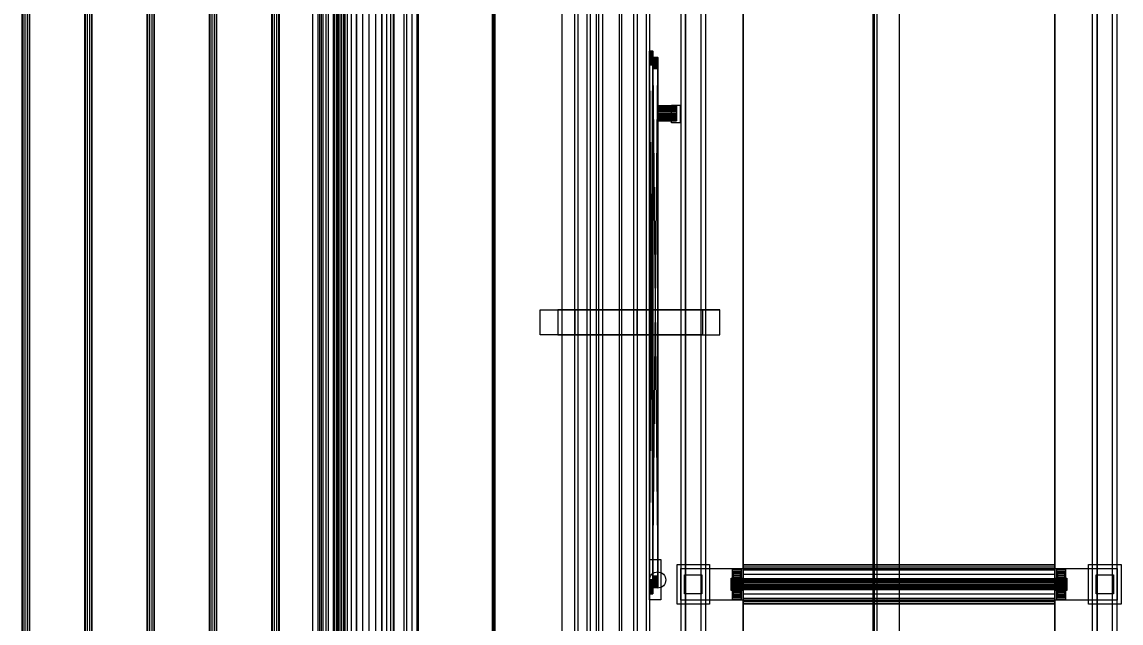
# Model space of a CAD drawing. Header units: millimetres. Extents: x -1970 to 59977, y -50268 to 6837.
# Drawn here: x 57833 to 59595, y -18482 to -17518 of the extents above; entities that cross this region are included whole.
import ezdxf

# ---------------------------------------------------------------- set-up
doc = ezdxf.new("R2010")
doc.units = ezdxf.units.MM
for name, color, linetype, lineweight in [('COTAS_P', 1, 'Continuous', 0), ('superior_C04', 7, 'Continuous', 0), ('superior_secador', 7, 'Continuous', 0)]:
    doc.layers.add(name, color=color, linetype=linetype, lineweight=lineweight)
doc.dimstyles.new('R19_100', dxfattribs={"dimtxt": 250, "dimasz": 150, "dimexe": 150, "dimexo": 80, "dimgap": 100, "dimtad": 1, "dimtih": 1, "dimtoh": 1, "dimdsep": 46, "dimcen": 0.09, "dimadec": 0, "dimazin": 0, "dimtfac": 1, "dimtdec": 4, "dimtofl": 0, "dimtmove": 0, "dimatfit": 3, "dimfxl": 1, "dimtolj": 1, "dimtzin": 0, "dimarcsym": 0})

# ---------------------------------------------------------------- blocks, each defined once
blk = doc.blocks.new('*D26')
at = {"layer": 'COTAS_P', "color": 0, "lineweight": -2, "transparency": 16777216}
for p, q in [((59159.3, -15400), (58189.3, -15400)), ((58339.3, -19600), (58339.3, -15550)), ((59159.3, -19750), (58189.3, -19750))]:
    blk.add_line(p, q, dxfattribs=at)
at = {"layer": 'COTAS_P', "color": 0, "transparency": 16777216}
for points in [[(58314.3, -15550), (58364.3, -15550), (58339.3, -15400)], [(58314.3, -19600), (58364.3, -19600), (58339.3, -19750)]]:
    blk.add_solid(points, dxfattribs=at)
at = {"layer": 'Defpoints', "color": 0, "transparency": 16777216}
for p in [(58339.3, -15400), (59239.3, -15400), (59239.3, -19750)]:
    blk.add_point(p, dxfattribs=at)

msp = doc.modelspace()

# ---------------------------------------------------------------- linework, layer by layer
at = {"layer": 'superior_C04'}
for p, q in [((58989.253, -19750), (58989.253, -15400)), ((59489.253, -15400), (59489.253, -19750)), ((58889.253, -17350), (58889.253, -18550)), ((58896.753, -17348.878), (58896.753, -18548.878)), ((58896.753, -18551.122), (58896.753, -17351.122)), ((58921.753, -18548.878), (58921.753, -17348.878)), ((58921.753, -18551.122), (58921.753, -17351.122)), ((58929.253, -18550), (58929.253, -17350)), ((59549.253, -17350), (59549.253, -18550)), ((59556.753, -17348.878), (59556.753, -18548.878)), ((59556.753, -18551.122), (59556.753, -17351.122)), ((59581.753, -18548.878), (59581.753, -17348.878)), ((59581.753, -18551.122), (59581.753, -17351.122)), ((59589.253, -18550), (59589.253, -17350)), ((58989.253, -17440), (58989.253, -18420)), ((59239.253, -17440), (59239.253, -18420)), ((59489.253, -18420), (59489.253, -17440)), ((58883.253, -18452), (58883.253, -18388)), ((58883.253, -18388), (58935.253, -18388)), ((58889.253, -18445.4), (58889.253, -18394.6)), ((58889.253, -18394.6), (59589.253, -18394.6)), ((58935.253, -18388), (58935.253, -18452)), ((58972.253, -18444), (58972.253, -18396)), ((58972.253, -18396), (58986.253, -18396)), ((58986.253, -18396), (58986.253, -18444)), ((58989.253, -18388), (58989.253, -18389.09)), ((58989.253, -18388), (59489.253, -18388)), ((58989.253, -18389.09), (58989.253, -18392.287)), ((59489.253, -18389.09), (58989.253, -18389.09)), ((58989.253, -18392.287), (58989.253, -18397.373)), ((59489.253, -18392.287), (58989.253, -18392.287)), ((58989.253, -18397.373), (58989.253, -18404)), ((59489.253, -18397.373), (58989.253, -18397.373)), ((59489.253, -18389.09), (59489.253, -18388)), ((59489.253, -18389.09), (59489.253, -18392.287)), ((59489.253, -18392.287), (59489.253, -18397.373)), ((59489.253, -18397.373), (59489.253, -18404)), ((59492.253, -18444), (59492.253, -18396)), ((59492.253, -18396), (59506.253, -18396)), ((59506.253, -18396), (59506.253, -18444)), ((59543.253, -18452), (59543.253, -18388)), ((59543.253, -18388), (59595.253, -18388)), ((59589.253, -18394.6), (59589.253, -18445.4)), ((59595.253, -18388), (59595.253, -18452)), ((58895.253, -18435), (58895.253, -18405)), ((58895.253, -18405), (58923.253, -18405)), ((58923.253, -18405), (58923.253, -18435)), ((58970.253, -18410), (58988.253, -18410)), ((58970.253, -18430), (58970.253, -18410)), ((58971.253, -18411), (58971.253, -18411.307)), ((58971.253, -18411), (59507.253, -18411)), ((58971.253, -18411.307), (58971.253, -18412.206)), ((59507.253, -18411.307), (58971.253, -18411.307)), ((58971.253, -18412.206), (58971.253, -18413.636)), ((59507.253, -18412.206), (58971.253, -18412.206)), ((58971.253, -18413.636), (58971.253, -18415.5)), ((59507.253, -18413.636), (58971.253, -18413.636)), ((58971.253, -18415.5), (58971.253, -18417.671)), ((59507.253, -18415.5), (58971.253, -18415.5)), ((58972.253, -18409), (58972.253, -18399)), ((58972.253, -18399), (58986.253, -18399)), ((58986.253, -18409), (58972.253, -18409)), ((58973.253, -18411), (58973.253, -18401)), ((58973.253, -18401), (58973.253, -18401.647)), ((58973.253, -18401), (58985.253, -18401)), ((58973.253, -18401.647), (58973.253, -18411.307)), ((58985.253, -18401.647), (58973.253, -18401.647)), ((58973.253, -18401.647), (58973.253, -18403.546)), ((58973.253, -18403.546), (58973.253, -18412.206)), ((58985.253, -18403.546), (58973.253, -18403.546)), ((58973.253, -18403.546), (58973.253, -18406.565)), ((58973.253, -18406.565), (58973.253, -18413.636)), ((58985.253, -18406.565), (58973.253, -18406.565)), ((58973.253, -18406.565), (58973.253, -18410.5)), ((58973.253, -18410.5), (58973.253, -18415.5)), ((58985.253, -18410.5), (58973.253, -18410.5)), ((58973.253, -18410.5), (58973.253, -18415.082)), ((58973.253, -18411.307), (58973.253, -18411)), ((58985.253, -18411), (58973.253, -18411)), ((58973.253, -18411.307), (58985.253, -18411.307)), ((58973.253, -18412.206), (58973.253, -18411.307)), ((58973.253, -18412.206), (58985.253, -18412.206)), ((58973.253, -18413.636), (58973.253, -18412.206)), ((58973.253, -18413.636), (58985.253, -18413.636)), ((58973.253, -18415.5), (58973.253, -18413.636)), ((58973.253, -18415.082), (58973.253, -18417.671)), ((58985.253, -18415.082), (58973.253, -18415.082)), ((58973.253, -18415.082), (58973.253, -18420)), ((58973.253, -18415.5), (58985.253, -18415.5)), ((58973.253, -18417.671), (58973.253, -18415.5)), ((58985.253, -18401.647), (58985.253, -18401)), ((58985.253, -18401), (58985.253, -18411)), ((58985.253, -18411.307), (58985.253, -18401.647)), ((58985.253, -18403.546), (58985.253, -18401.647)), ((58985.253, -18412.206), (58985.253, -18403.546)), ((58985.253, -18406.565), (58985.253, -18403.546)), ((58985.253, -18413.636), (58985.253, -18406.565)), ((58985.253, -18410.5), (58985.253, -18406.565)), ((58985.253, -18415.5), (58985.253, -18410.5)), ((58985.253, -18415.082), (58985.253, -18410.5)), ((58985.253, -18411), (58985.253, -18411.307)), ((58985.253, -18411.307), (58985.253, -18412.206)), ((58985.253, -18412.206), (58985.253, -18413.636)), ((58985.253, -18413.636), (58985.253, -18415.5)), ((58985.253, -18417.671), (58985.253, -18415.082)), ((58985.253, -18420), (58985.253, -18415.082)), ((58985.253, -18415.5), (58985.253, -18417.671)), ((58986.253, -18399), (58986.253, -18409)), ((58988.253, -18410), (58988.253, -18430)), ((58989.253, -18404), (58989.253, -18411.718)), ((59489.253, -18404), (58989.253, -18404)), ((58989.253, -18411.718), (58989.253, -18420)), ((59489.253, -18411.718), (58989.253, -18411.718)), ((59489.253, -18404), (59489.253, -18411.718)), ((59489.253, -18411.718), (59489.253, -18420)), ((59490.253, -18410), (59508.253, -18410)), ((59490.253, -18430), (59490.253, -18410)), ((59492.253, -18409), (59492.253, -18399)), ((59492.253, -18399), (59506.253, -18399)), ((59506.253, -18409), (59492.253, -18409)), ((59493.253, -18411), (59493.253, -18401)), ((59493.253, -18401), (59493.253, -18401.647)), ((59493.253, -18401), (59505.253, -18401)), ((59493.253, -18401.647), (59493.253, -18411.307)), ((59505.253, -18401.647), (59493.253, -18401.647)), ((59493.253, -18401.647), (59493.253, -18403.546)), ((59493.253, -18403.546), (59493.253, -18412.206)), ((59505.253, -18403.546), (59493.253, -18403.546)), ((59493.253, -18403.546), (59493.253, -18406.565)), ((59493.253, -18406.565), (59493.253, -18413.636)), ((59505.253, -18406.565), (59493.253, -18406.565)), ((59493.253, -18406.565), (59493.253, -18410.5)), ((59493.253, -18410.5), (59493.253, -18415.5)), ((59505.253, -18410.5), (59493.253, -18410.5)), ((59493.253, -18410.5), (59493.253, -18415.082)), ((59493.253, -18411.307), (59493.253, -18411)), ((59505.253, -18411), (59493.253, -18411)), ((59493.253, -18411.307), (59505.253, -18411.307)), ((59493.253, -18412.206), (59493.253, -18411.307)), ((59493.253, -18412.206), (59505.253, -18412.206)), ((59493.253, -18413.636), (59493.253, -18412.206)), ((59493.253, -18413.636), (59505.253, -18413.636)), ((59493.253, -18415.5), (59493.253, -18413.636)), ((59493.253, -18415.082), (59493.253, -18417.671)), ((59505.253, -18415.082), (59493.253, -18415.082)), ((59493.253, -18415.082), (59493.253, -18420)), ((59493.253, -18415.5), (59505.253, -18415.5)), ((59493.253, -18417.671), (59493.253, -18415.5)), ((59505.253, -18401.647), (59505.253, -18401)), ((59505.253, -18401), (59505.253, -18411)), ((59505.253, -18411.307), (59505.253, -18401.647)), ((59505.253, -18403.546), (59505.253, -18401.647)), ((59505.253, -18412.206), (59505.253, -18403.546)), ((59505.253, -18406.565), (59505.253, -18403.546)), ((59505.253, -18413.636), (59505.253, -18406.565)), ((59505.253, -18410.5), (59505.253, -18406.565)), ((59505.253, -18415.5), (59505.253, -18410.5)), ((59505.253, -18415.082), (59505.253, -18410.5)), ((59505.253, -18411), (59505.253, -18411.307)), ((59505.253, -18411.307), (59505.253, -18412.206)), ((59505.253, -18412.206), (59505.253, -18413.636)), ((59505.253, -18413.636), (59505.253, -18415.5)), ((59505.253, -18417.671), (59505.253, -18415.082)), ((59505.253, -18420), (59505.253, -18415.082)), ((59505.253, -18415.5), (59505.253, -18417.671)), ((59506.253, -18399), (59506.253, -18409)), ((59507.253, -18411.307), (59507.253, -18411)), ((59507.253, -18411.307), (59507.253, -18412.206)), ((59507.253, -18412.206), (59507.253, -18413.636)), ((59507.253, -18413.636), (59507.253, -18415.5)), ((59507.253, -18415.5), (59507.253, -18417.671)), ((59508.253, -18410), (59508.253, -18430)), ((59555.253, -18435), (59555.253, -18405)), ((59555.253, -18405), (59583.253, -18405)), ((59583.253, -18405), (59583.253, -18435)), ((58988.253, -18430), (58970.253, -18430)), ((58971.253, -18417.671), (58971.253, -18420)), ((59507.253, -18417.671), (58971.253, -18417.671)), ((58971.253, -18420), (58971.253, -18422.329)), ((59507.253, -18420), (58971.253, -18420)), ((58971.253, -18422.329), (58971.253, -18424.5)), ((59507.253, -18422.329), (58971.253, -18422.329)), ((58971.253, -18424.5), (58971.253, -18426.364)), ((59507.253, -18424.5), (58971.253, -18424.5)), ((58971.253, -18426.364), (58971.253, -18427.794)), ((59507.253, -18426.364), (58971.253, -18426.364)), ((58971.253, -18427.794), (58971.253, -18428.693)), ((59507.253, -18427.794), (58971.253, -18427.794)), ((58971.253, -18428.693), (58971.253, -18429)), ((59507.253, -18428.693), (58971.253, -18428.693)), ((59507.253, -18429), (58971.253, -18429)), ((58972.253, -18441), (58972.253, -18431)), ((58972.253, -18431), (58986.253, -18431)), ((58973.253, -18417.671), (58985.253, -18417.671)), ((58973.253, -18420), (58973.253, -18417.671)), ((58973.253, -18420), (58985.253, -18420)), ((58973.253, -18420), (58973.253, -18424.918)), ((58973.253, -18422.329), (58973.253, -18420)), ((58973.253, -18424.918), (58973.253, -18422.329)), ((58973.253, -18422.329), (58985.253, -18422.329)), ((58973.253, -18424.5), (58973.253, -18422.329)), ((58973.253, -18429.5), (58973.253, -18424.5)), ((58973.253, -18424.5), (58985.253, -18424.5)), ((58973.253, -18426.364), (58973.253, -18424.5)), ((58985.253, -18424.918), (58973.253, -18424.918)), ((58973.253, -18424.918), (58973.253, -18429.5)), ((58973.253, -18433.435), (58973.253, -18426.364)), ((58973.253, -18426.364), (58985.253, -18426.364)), ((58973.253, -18427.794), (58973.253, -18426.364)), ((58973.253, -18436.454), (58973.253, -18427.794)), ((58973.253, -18427.794), (58985.253, -18427.794)), ((58973.253, -18428.693), (58973.253, -18427.794)), ((58973.253, -18438.353), (58973.253, -18428.693)), ((58973.253, -18428.693), (58985.253, -18428.693)), ((58973.253, -18429), (58973.253, -18428.693)), ((58973.253, -18439), (58973.253, -18429)), ((58973.253, -18429), (58985.253, -18429)), ((58985.253, -18429.5), (58973.253, -18429.5)), ((58973.253, -18429.5), (58973.253, -18433.435)), ((58985.253, -18433.435), (58973.253, -18433.435)), ((58973.253, -18433.435), (58973.253, -18436.454)), ((58985.253, -18417.671), (58985.253, -18420)), ((58985.253, -18420), (58985.253, -18422.329)), ((58985.253, -18424.918), (58985.253, -18420)), ((58985.253, -18422.329), (58985.253, -18424.918)), ((58985.253, -18422.329), (58985.253, -18424.5)), ((58985.253, -18424.5), (58985.253, -18429.5)), ((58985.253, -18424.5), (58985.253, -18426.364)), ((58985.253, -18429.5), (58985.253, -18424.918)), ((58985.253, -18426.364), (58985.253, -18433.435)), ((58985.253, -18426.364), (58985.253, -18427.794)), ((58985.253, -18427.794), (58985.253, -18436.454)), ((58985.253, -18427.794), (58985.253, -18428.693)), ((58985.253, -18428.693), (58985.253, -18438.353)), ((58985.253, -18428.693), (58985.253, -18429)), ((58985.253, -18429), (58985.253, -18439)), ((58985.253, -18433.435), (58985.253, -18429.5)), ((58985.253, -18436.454), (58985.253, -18433.435)), ((58986.253, -18431), (58986.253, -18441)), ((59239.253, -18420), (58989.253, -18420)), ((58989.253, -18420), (58989.253, -19400)), ((58989.253, -18420), (58989.253, -18428.282)), ((59489.253, -18420), (58989.253, -18420)), ((58989.253, -18428.282), (58989.253, -18436)), ((59489.253, -18428.282), (58989.253, -18428.282)), ((59489.253, -18420), (59239.253, -18420)), ((59239.253, -18420), (59239.253, -19400)), ((59489.253, -19400), (59489.253, -18420)), ((59489.253, -18420), (59489.253, -18428.282)), ((59489.253, -18428.282), (59489.253, -18436)), ((59508.253, -18430), (59490.253, -18430)), ((59492.253, -18441), (59492.253, -18431)), ((59492.253, -18431), (59506.253, -18431)), ((59493.253, -18417.671), (59505.253, -18417.671)), ((59493.253, -18420), (59493.253, -18417.671)), ((59493.253, -18420), (59505.253, -18420)), ((59493.253, -18420), (59493.253, -18424.918)), ((59493.253, -18422.329), (59493.253, -18420)), ((59493.253, -18424.918), (59493.253, -18422.329)), ((59493.253, -18422.329), (59505.253, -18422.329)), ((59493.253, -18424.5), (59493.253, -18422.329)), ((59493.253, -18429.5), (59493.253, -18424.5)), ((59493.253, -18424.5), (59505.253, -18424.5)), ((59493.253, -18426.364), (59493.253, -18424.5)), ((59505.253, -18424.918), (59493.253, -18424.918)), ((59493.253, -18424.918), (59493.253, -18429.5)), ((59493.253, -18433.435), (59493.253, -18426.364)), ((59493.253, -18426.364), (59505.253, -18426.364)), ((59493.253, -18427.794), (59493.253, -18426.364)), ((59493.253, -18436.454), (59493.253, -18427.794)), ((59493.253, -18427.794), (59505.253, -18427.794)), ((59493.253, -18428.693), (59493.253, -18427.794)), ((59493.253, -18438.353), (59493.253, -18428.693)), ((59493.253, -18428.693), (59505.253, -18428.693)), ((59493.253, -18429), (59493.253, -18428.693)), ((59493.253, -18439), (59493.253, -18429)), ((59493.253, -18429), (59505.253, -18429)), ((59505.253, -18429.5), (59493.253, -18429.5)), ((59493.253, -18429.5), (59493.253, -18433.435)), ((59505.253, -18433.435), (59493.253, -18433.435)), ((59493.253, -18433.435), (59493.253, -18436.454)), ((59505.253, -18417.671), (59505.253, -18420)), ((59505.253, -18420), (59505.253, -18422.329)), ((59505.253, -18424.918), (59505.253, -18420)), ((59505.253, -18422.329), (59505.253, -18424.918)), ((59505.253, -18422.329), (59505.253, -18424.5)), ((59505.253, -18424.5), (59505.253, -18429.5)), ((59505.253, -18424.5), (59505.253, -18426.364)), ((59505.253, -18429.5), (59505.253, -18424.918)), ((59505.253, -18426.364), (59505.253, -18433.435)), ((59505.253, -18426.364), (59505.253, -18427.794)), ((59505.253, -18427.794), (59505.253, -18436.454)), ((59505.253, -18427.794), (59505.253, -18428.693)), ((59505.253, -18428.693), (59505.253, -18438.353)), ((59505.253, -18428.693), (59505.253, -18429)), ((59505.253, -18429), (59505.253, -18439)), ((59505.253, -18433.435), (59505.253, -18429.5)), ((59505.253, -18436.454), (59505.253, -18433.435)), ((59506.253, -18431), (59506.253, -18441)), ((59507.253, -18417.671), (59507.253, -18420)), ((59507.253, -18420), (59507.253, -18422.329)), ((59507.253, -18422.329), (59507.253, -18424.5)), ((59507.253, -18424.5), (59507.253, -18426.364)), ((59507.253, -18426.364), (59507.253, -18427.794)), ((59507.253, -18427.794), (59507.253, -18428.693)), ((59507.253, -18428.693), (59507.253, -18429)), ((59589.253, -18445.4), (58889.253, -18445.4)), ((58923.253, -18435), (58895.253, -18435)), ((58986.253, -18441), (58972.253, -18441)), ((58986.253, -18444), (58972.253, -18444)), ((58985.253, -18436.454), (58973.253, -18436.454)), ((58973.253, -18436.454), (58973.253, -18438.353)), ((58985.253, -18438.353), (58973.253, -18438.353)), ((58973.253, -18438.353), (58973.253, -18439)), ((58985.253, -18439), (58973.253, -18439)), ((58985.253, -18438.353), (58985.253, -18436.454)), ((58985.253, -18439), (58985.253, -18438.353)), ((58989.253, -18436), (58989.253, -18442.627)), ((59489.253, -18436), (58989.253, -18436)), ((58989.253, -18442.627), (58989.253, -18447.713)), ((59489.253, -18442.627), (58989.253, -18442.627)), ((58989.253, -18447.713), (58989.253, -18450.91)), ((59489.253, -18447.713), (58989.253, -18447.713)), ((58989.253, -18450.91), (58989.253, -18452)), ((59489.253, -18450.91), (58989.253, -18450.91)), ((59489.253, -18436), (59489.253, -18442.627)), ((59489.253, -18442.627), (59489.253, -18447.713)), ((59489.253, -18447.713), (59489.253, -18450.91)), ((59489.253, -18450.91), (59489.253, -18452)), ((59506.253, -18441), (59492.253, -18441)), ((59506.253, -18444), (59492.253, -18444)), ((59505.253, -18436.454), (59493.253, -18436.454)), ((59493.253, -18436.454), (59493.253, -18438.353)), ((59505.253, -18438.353), (59493.253, -18438.353)), ((59493.253, -18438.353), (59493.253, -18439)), ((59505.253, -18439), (59493.253, -18439)), ((59505.253, -18438.353), (59505.253, -18436.454)), ((59505.253, -18439), (59505.253, -18438.353)), ((59583.253, -18435), (59555.253, -18435)), ((58935.253, -18452), (58883.253, -18452)), ((59489.253, -18452), (58989.253, -18452)), ((59595.253, -18452), (59543.253, -18452))]:
    msp.add_line(p, q, dxfattribs=at)
at = {"layer": 'superior_secador'}
for p, q in [((58589.253, -16600), (58589.253, -19400)), ((58764.253, -19400), (58764.253, -16600)), ((58839.253, -16600), (58839.253, -19400)), ((58587.253, -19380), (58587.253, -16620)), ((58591.253, -16620), (58591.253, -19380)), ((58349.253, -16640), (58349.253, -19360)), ((58350.616, -16640), (58350.616, -19360)), ((58354.612, -16640), (58354.612, -19360)), ((58360.969, -16640), (58360.969, -19360)), ((58369.253, -16640), (58369.253, -19360)), ((58378.9, -16640), (58378.9, -19360)), ((58389.253, -16640), (58389.253, -19360)), ((58399.606, -16640), (58399.606, -19360)), ((58409.253, -16640), (58409.253, -19360)), ((58417.537, -16640), (58417.537, -19360)), ((58423.894, -16640), (58423.894, -19360)), ((58427.89, -16640), (58427.89, -19360)), ((58429.253, -19360), (58429.253, -16640)), ((58754.253, -19265), (58754.253, -16735)), ((58757.253, -16735), (58757.253, -19265)), ((58791.253, -19265), (58791.253, -16735)), ((58794.253, -16735), (58794.253, -19265)), ((57832.903, -16750), (57832.903, -19250)), ((57834.116, -16750), (57834.116, -19250)), ((57837.291, -16750), (57837.291, -19250)), ((57841.215, -16750), (57841.215, -19250)), ((57844.39, -16750), (57844.39, -19250)), ((57845.603, -19250), (57845.603, -16750)), ((57932.903, -16750), (57932.903, -19250)), ((57934.116, -16750), (57934.116, -19250)), ((57937.291, -16750), (57937.291, -19250)), ((57941.215, -16750), (57941.215, -19250)), ((57944.39, -16750), (57944.39, -19250)), ((57945.603, -19250), (57945.603, -16750)), ((58032.903, -16750), (58032.903, -19250)), ((58034.116, -16750), (58034.116, -19250)), ((58037.291, -16750), (58037.291, -19250)), ((58041.215, -16750), (58041.215, -19250)), ((58044.39, -16750), (58044.39, -19250)), ((58045.603, -19250), (58045.603, -16750)), ((58132.903, -16750), (58132.903, -19250)), ((58134.116, -16750), (58134.116, -19250)), ((58137.291, -16750), (58137.291, -19250)), ((58141.215, -16750), (58141.215, -19250)), ((58144.39, -16750), (58144.39, -19250)), ((58145.603, -19250), (58145.603, -16750)), ((58232.903, -16750), (58232.903, -19250)), ((58234.116, -16750), (58234.116, -19250)), ((58237.291, -16750), (58237.291, -19250)), ((58241.215, -16750), (58241.215, -19250)), ((58244.39, -16750), (58244.39, -19250)), ((58245.603, -19250), (58245.603, -16750)), ((58299.253, -19250), (58299.253, -16750)), ((58307.586, -19250), (58307.586, -16750)), ((58309.753, -16750), (58309.753, -19250)), ((58312.462, -16750), (58312.462, -19250)), ((58315.92, -19250), (58315.92, -16750)), ((58320.404, -16750), (58320.404, -19250)), ((58324.253, -19250), (58324.253, -16750)), ((58332.586, -19250), (58332.586, -16750)), ((58332.903, -16750), (58332.903, -19250)), ((58333.038, -16750), (58333.038, -19250)), ((58334.116, -16750), (58334.116, -19250)), ((58337.291, -16750), (58337.291, -19250)), ((58340.92, -19250), (58340.92, -16750)), ((58341.215, -16750), (58341.215, -19250)), ((58344.39, -16750), (58344.39, -19250)), ((58345.603, -19250), (58345.603, -16750)), ((58349.253, -19250), (58349.253, -16750)), ((58349.503, -16750), (58349.503, -19250)), ((58368.677, -16750), (58368.677, -19250)), ((58389.253, -16750), (58389.253, -19250)), ((58409.829, -16750), (58409.829, -19250)), ((58429.003, -16750), (58429.003, -19250)), ((58445.468, -16750), (58445.468, -19250)), ((58449.253, -16750), (58449.253, -19250)), ((58458.102, -16750), (58458.102, -19250)), ((58466.044, -16750), (58466.044, -19250)), ((58468.753, -19250), (58468.753, -16750)), ((58589.253, -16750), (58589.253, -19250)), ((58699.253, -19250), (58699.253, -16750)), ((58739.253, -19250), (58739.253, -16750)), ((58744.253, -16750), (58744.253, -19250)), ((58834.253, -19250), (58834.253, -16750)), ((58839.253, -16750), (58839.253, -19250)), ((59197.182, -16750), (59197.182, -19250)), ((59200.01, -19250), (59200.01, -16750)), ((59204.253, -19250), (59204.253, -16750)), ((58719.253, -19240), (58719.253, -16760)), ((58724.253, -16760), (58724.253, -19240)), ((58814.253, -19240), (58814.253, -16760)), ((58819.253, -16760), (58819.253, -19240)), ((58839.253, -17565), (58839.253, -17565.22)), ((58839.253, -17565), (58839.253, -17565.88)), ((58839.253, -17565), (58844.253, -17565.22)), ((58839.253, -17565), (58844.253, -17565)), ((58839.253, -17565.22), (58844.253, -17565)), ((58839.253, -17565.22), (58839.253, -17565.88)), ((58839.253, -17566.98), (58839.253, -17565.22)), ((58839.253, -17570.5), (58839.253, -17565.22)), ((58839.253, -17565.22), (58844.253, -17565.88)), ((58839.253, -17565.22), (58844.253, -17565.22)), ((58839.253, -17565.88), (58844.253, -17565.22)), ((58839.253, -17565.88), (58839.253, -17566.98)), ((58839.253, -17565.88), (58839.253, -17568.52)), ((58839.253, -17565.88), (58839.253, -17572.92)), ((58839.253, -17570.5), (58839.253, -17565.88)), ((58839.253, -17565.88), (58839.253, -17587)), ((58839.253, -17565.88), (58844.253, -17566.98)), ((58839.253, -17565.88), (58844.253, -17565.88)), ((58839.253, -17566.98), (58844.253, -17565.88)), ((58839.253, -17566.98), (58839.253, -17568.52)), ((58839.253, -17570.5), (58839.253, -17566.98)), ((58839.253, -17566.98), (58844.253, -17568.52)), ((58839.253, -17566.98), (58844.253, -17566.98)), ((58839.253, -17568.52), (58844.253, -17566.98)), ((58839.253, -17568.52), (58839.253, -17570.5)), ((58839.253, -17568.52), (58839.253, -17572.92)), ((58839.253, -17568.52), (58844.253, -17570.5)), ((58839.253, -17568.52), (58844.253, -17568.52)), ((58839.253, -17570.5), (58844.253, -17568.52)), ((58839.253, -17570.5), (58839.253, -17572.92)), ((58839.253, -17575.78), (58839.253, -17570.5)), ((58839.253, -17582.82), (58839.253, -17570.5)), ((58839.253, -18420.92), (58839.253, -17570.5)), ((58839.253, -18431.48), (58839.253, -17570.5)), ((58839.253, -17570.5), (58839.253, -17587)), ((58839.253, -17570.5), (58844.253, -17572.92)), ((58839.253, -17570.5), (58844.253, -17570.5)), ((58839.253, -17572.92), (58844.253, -17570.5)), ((58844.253, -17565.22), (58844.253, -17565)), ((58844.253, -17565.88), (58844.253, -17565)), ((58844.253, -17565.88), (58844.253, -17565.22)), ((58844.253, -17565.22), (58844.253, -17566.98)), ((58844.253, -17565.22), (58844.253, -17570.5)), ((58844.253, -17566.98), (58844.253, -17565.88)), ((58844.253, -17568.52), (58844.253, -17565.88)), ((58844.253, -17572.92), (58844.253, -17565.88)), ((58844.253, -17565.88), (58844.253, -17570.5)), ((58844.253, -17587), (58844.253, -17565.88)), ((58844.253, -17568.52), (58844.253, -17566.98)), ((58844.253, -17566.98), (58844.253, -17570.5)), ((58844.253, -17570.5), (58844.253, -17568.52)), ((58844.253, -17572.92), (58844.253, -17568.52)), ((58844.253, -17572.92), (58844.253, -17570.5)), ((58844.253, -17570.5), (58844.253, -17575.78)), ((58844.253, -17570.5), (58844.253, -17582.82)), ((58844.253, -17570.5), (58844.253, -18420.92)), ((58844.253, -17570.5), (58844.253, -18431.48)), ((58844.253, -17587), (58844.253, -17570.5)), ((58839.253, -17572.92), (58839.253, -17575.78)), ((58839.253, -17572.92), (58839.253, -17579.08)), ((58839.253, -17572.92), (58839.253, -17587)), ((58839.253, -17572.92), (58844.253, -17575.78)), ((58839.253, -17572.92), (58844.253, -17572.92)), ((58839.253, -17575.78), (58844.253, -17572.92)), ((58839.253, -17575.78), (58839.253, -17579.08)), ((58839.253, -17582.82), (58839.253, -17575.78)), ((58839.253, -17575.78), (58844.253, -17579.08)), ((58839.253, -17575.78), (58844.253, -17575.78)), ((58839.253, -17579.08), (58844.253, -17575.78)), ((58839.253, -17579.08), (58839.253, -17582.82)), ((58839.253, -17579.08), (58839.253, -17587)), ((58839.253, -17579.08), (58844.253, -17582.82)), ((58839.253, -17579.08), (58844.253, -17579.08)), ((58839.253, -17582.82), (58844.253, -17579.08)), ((58839.253, -17582.82), (58839.253, -17587)), ((58839.253, -18413), (58839.253, -17582.82)), ((58839.253, -18420.92), (58839.253, -17582.82)), ((58839.253, -17582.82), (58844.253, -17587)), ((58839.253, -17582.82), (58844.253, -17582.82)), ((58839.253, -17587), (58844.253, -17582.82)), ((58839.253, -17587), (58839.253, -18413)), ((58839.253, -17587), (58839.253, -18417.18)), ((58839.253, -17587), (58839.253, -18424.22)), ((58839.253, -17587), (58839.253, -18433.02)), ((58839.253, -17587), (58839.253, -18431.48)), ((58839.253, -17587), (58844.253, -18413)), ((58839.253, -17587), (58844.253, -17587)), ((58839.253, -18413), (58844.253, -17587)), ((58844.253, -17575.78), (58844.253, -17572.92)), ((58844.253, -17579.08), (58844.253, -17572.92)), ((58844.253, -17587), (58844.253, -17572.92)), ((58844.253, -17575), (58844.253, -17575.18)), ((58844.253, -17575), (58844.253, -17575.72)), ((58844.253, -17575), (58852.253, -17575.18)), ((58844.253, -17575), (58852.253, -17575)), ((58844.253, -17575.18), (58852.253, -17575)), ((58844.253, -17575.18), (58844.253, -17575.72)), ((58844.253, -17576.62), (58844.253, -17575.18)), ((58844.253, -17579.5), (58844.253, -17575.18)), ((58844.253, -17575.18), (58852.253, -17575.72)), ((58844.253, -17575.18), (58852.253, -17575.18)), ((58844.253, -17575.72), (58852.253, -17575.18)), ((58844.253, -17575.72), (58844.253, -17576.62)), ((58844.253, -17575.72), (58844.253, -17577.88)), ((58844.253, -17575.72), (58844.253, -17581.48)), ((58844.253, -17579.5), (58844.253, -17575.72)), ((58844.253, -17575.72), (58844.253, -17593)), ((58844.253, -17575.72), (58852.253, -17576.62)), ((58844.253, -17575.72), (58852.253, -17575.72)), ((58844.253, -17576.62), (58852.253, -17575.72)), ((58844.253, -17579.08), (58844.253, -17575.78)), ((58844.253, -17575.78), (58844.253, -17582.82)), ((58844.253, -17576.62), (58844.253, -17577.88)), ((58844.253, -17579.5), (58844.253, -17576.62)), ((58844.253, -17576.62), (58852.253, -17577.88)), ((58844.253, -17576.62), (58852.253, -17576.62)), ((58844.253, -17577.88), (58852.253, -17576.62)), ((58844.253, -17577.88), (58844.253, -17579.5)), ((58844.253, -17577.88), (58844.253, -17581.48)), ((58844.253, -17577.88), (58852.253, -17579.5)), ((58844.253, -17577.88), (58852.253, -17577.88)), ((58844.253, -17579.5), (58852.253, -17577.88)), ((58844.253, -17582.82), (58844.253, -17579.08)), ((58844.253, -17587), (58844.253, -17579.08)), ((58844.253, -17579.5), (58844.253, -17581.48)), ((58844.253, -17583.82), (58844.253, -17579.5)), ((58844.253, -17589.58), (58844.253, -17579.5)), ((58844.253, -18413.48), (58844.253, -17579.5)), ((58844.253, -18422.12), (58844.253, -17579.5)), ((58844.253, -17579.5), (58844.253, -17593)), ((58844.253, -17579.5), (58852.253, -17581.48)), ((58844.253, -17579.5), (58852.253, -17579.5)), ((58844.253, -17581.48), (58852.253, -17579.5)), ((58844.253, -17581.48), (58844.253, -17583.82)), ((58844.253, -17581.48), (58844.253, -17586.52)), ((58844.253, -17581.48), (58844.253, -17593)), ((58844.253, -17581.48), (58852.253, -17583.82)), ((58844.253, -17581.48), (58852.253, -17581.48)), ((58844.253, -17583.82), (58852.253, -17581.48)), ((58844.253, -17587), (58844.253, -17582.82)), ((58844.253, -17582.82), (58844.253, -18413)), ((58844.253, -17582.82), (58844.253, -18420.92)), ((58844.253, -17583.82), (58844.253, -17586.52)), ((58844.253, -17589.58), (58844.253, -17583.82)), ((58844.253, -17583.82), (58852.253, -17586.52)), ((58844.253, -17583.82), (58852.253, -17583.82)), ((58844.253, -17586.52), (58852.253, -17583.82)), ((58844.253, -17586.52), (58844.253, -17589.58)), ((58844.253, -17586.52), (58844.253, -17593)), ((58844.253, -17586.52), (58852.253, -17589.58)), ((58844.253, -17586.52), (58852.253, -17586.52)), ((58844.253, -17589.58), (58852.253, -17586.52)), ((58844.253, -18413), (58844.253, -17587)), ((58844.253, -18417.18), (58844.253, -17587)), ((58844.253, -18424.22), (58844.253, -17587)), ((58844.253, -18433.02), (58844.253, -17587)), ((58844.253, -18431.48), (58844.253, -17587)), ((58852.253, -17575.18), (58852.253, -17575)), ((58852.253, -17575.72), (58852.253, -17575)), ((58852.253, -17575.72), (58852.253, -17575.18)), ((58852.253, -17575.18), (58852.253, -17576.62)), ((58852.253, -17575.18), (58852.253, -17579.5)), ((58852.253, -17576.62), (58852.253, -17575.72)), ((58852.253, -17577.88), (58852.253, -17575.72)), ((58852.253, -17581.48), (58852.253, -17575.72)), ((58852.253, -17575.72), (58852.253, -17579.5)), ((58852.253, -17593), (58852.253, -17575.72)), ((58852.253, -17577.88), (58852.253, -17576.62)), ((58852.253, -17576.62), (58852.253, -17579.5)), ((58852.253, -17579.5), (58852.253, -17577.88)), ((58852.253, -17581.48), (58852.253, -17577.88)), ((58852.253, -17581.48), (58852.253, -17579.5)), ((58852.253, -17579.5), (58852.253, -17583.82)), ((58852.253, -17579.5), (58852.253, -17589.58)), ((58852.253, -17579.5), (58852.253, -18413.48)), ((58852.253, -17579.5), (58852.253, -18422.12)), ((58852.253, -17593), (58852.253, -17579.5)), ((58852.253, -17583.82), (58852.253, -17581.48)), ((58852.253, -17586.52), (58852.253, -17581.48)), ((58852.253, -17593), (58852.253, -17581.48)), ((58852.253, -17586.52), (58852.253, -17583.82)), ((58852.253, -17583.82), (58852.253, -17589.58)), ((58852.253, -17589.58), (58852.253, -17586.52)), ((58852.253, -17593), (58852.253, -17586.52)), ((58844.253, -17589.58), (58844.253, -17593)), ((58844.253, -18407), (58844.253, -17589.58)), ((58844.253, -18413.48), (58844.253, -17589.58)), ((58844.253, -17589.58), (58852.253, -17593)), ((58844.253, -17589.58), (58852.253, -17589.58)), ((58844.253, -17593), (58852.253, -17589.58)), ((58844.253, -17593), (58844.253, -18407)), ((58844.253, -17593), (58844.253, -18410.42)), ((58844.253, -17593), (58844.253, -18416.18)), ((58844.253, -17593), (58844.253, -18423.38)), ((58844.253, -17593), (58844.253, -18422.12)), ((58844.253, -17593), (58852.253, -18407)), ((58844.253, -17593), (58852.253, -17593)), ((58844.253, -18407), (58852.253, -17593)), ((58852.253, -17593), (58852.253, -17589.58)), ((58852.253, -17589.58), (58852.253, -18407)), ((58852.253, -17589.58), (58852.253, -18413.48)), ((58852.253, -18407), (58852.253, -17593)), ((58852.253, -18410.42), (58852.253, -17593)), ((58852.253, -18416.18), (58852.253, -17593)), ((58852.253, -18423.38), (58852.253, -17593)), ((58852.253, -18422.12), (58852.253, -17593)), ((58852.253, -17653.231), (58852.253, -17653)), ((58882.253, -17653), (58852.253, -17653)), ((58852.253, -17653.231), (58852.253, -17653.913)), ((58852.253, -17653.231), (58882.253, -17653.231)), ((58852.253, -17653.913), (58852.253, -17655.022)), ((58852.253, -17653.913), (58882.253, -17653.913)), ((58852.253, -17655.022), (58852.253, -17656.515)), ((58852.253, -17655.022), (58882.253, -17655.022)), ((58852.253, -17656.515), (58852.253, -17658.333)), ((58852.253, -17656.515), (58882.253, -17656.515)), ((58852.253, -17658.333), (58852.253, -17660.408)), ((58852.253, -17658.333), (58882.253, -17658.333)), ((58874.253, -17680), (58874.253, -17652)), ((58874.253, -17652), (58888.253, -17652)), ((58882.253, -17653), (58882.253, -17653.231)), ((58882.253, -17653.231), (58882.253, -17653.913)), ((58882.253, -17653.913), (58882.253, -17655.022)), ((58882.253, -17655.022), (58882.253, -17656.515)), ((58882.253, -17656.515), (58882.253, -17658.333)), ((58882.253, -17658.333), (58882.253, -17660.408)), ((58888.253, -17652), (58888.253, -17680)), ((58852.253, -17660.408), (58852.253, -17662.659)), ((58852.253, -17660.408), (58882.253, -17660.408)), ((58852.253, -17662.659), (58852.253, -17665)), ((58852.253, -17662.659), (58882.253, -17662.659)), ((58852.253, -17665), (58852.253, -17667.341)), ((58852.253, -17665), (58882.253, -17665)), ((58852.253, -17667.341), (58852.253, -17669.592)), ((58852.253, -17667.341), (58882.253, -17667.341)), ((58852.253, -17669.592), (58852.253, -17671.667)), ((58852.253, -17669.592), (58882.253, -17669.592)), ((58852.253, -17671.667), (58852.253, -17673.485)), ((58852.253, -17671.667), (58882.253, -17671.667)), ((58852.253, -17673.485), (58852.253, -17674.978)), ((58852.253, -17673.485), (58882.253, -17673.485)), ((58852.253, -17674.978), (58852.253, -17676.087)), ((58852.253, -17674.978), (58882.253, -17674.978)), ((58852.253, -17676.087), (58852.253, -17676.769)), ((58852.253, -17676.087), (58882.253, -17676.087)), ((58882.253, -17660.408), (58882.253, -17662.659)), ((58882.253, -17662.659), (58882.253, -17665)), ((58882.253, -17665), (58882.253, -17667.341)), ((58882.253, -17667.341), (58882.253, -17669.592)), ((58882.253, -17669.592), (58882.253, -17671.667)), ((58882.253, -17671.667), (58882.253, -17673.485)), ((58882.253, -17673.485), (58882.253, -17674.978)), ((58882.253, -17674.978), (58882.253, -17676.087)), ((58882.253, -17676.087), (58882.253, -17676.769)), ((58852.253, -17676.769), (58852.253, -17677)), ((58852.253, -17676.769), (58882.253, -17676.769)), ((58852.253, -17677), (58882.253, -17677)), ((58888.253, -17680), (58874.253, -17680)), ((58882.253, -17676.769), (58882.253, -17677)), ((58663.898, -17980), (58923.898, -17980)), ((58663.898, -18020), (58663.898, -17980)), ((58663.898, -17980), (58692.182, -17980)), ((58952.182, -17980), (58692.182, -17980)), ((58692.182, -17980), (58692.182, -18020)), ((58719.253, -17980), (58819.253, -17980)), ((58719.253, -17980), (58719.253, -18020)), ((58819.253, -18020), (58819.253, -17980)), ((58923.898, -17980), (58923.898, -18020)), ((58923.898, -17980), (58952.182, -17980)), ((58952.182, -18020), (58952.182, -17980)), ((58923.898, -18020), (58663.898, -18020)), ((58692.182, -18020), (58663.898, -18020)), ((58692.182, -18020), (58952.182, -18020)), ((58719.253, -18020), (58819.253, -18020)), ((58923.898, -18020), (58952.182, -18020)), ((58839.253, -18445), (58839.253, -18380)), ((58839.253, -18380), (58857.253, -18380)), ((58857.253, -18380), (58857.253, -18445)), ((58839.253, -18413), (58839.503, -18410.464)), ((58839.253, -18413), (58839.253, -18417.18)), ((58839.253, -18420.92), (58839.253, -18413)), ((58844.253, -18413), (58839.253, -18413)), ((58839.253, -18417.18), (58844.253, -18413)), ((58839.253, -18413), (58844.253, -18417.18)), ((58839.503, -18415.536), (58839.253, -18413)), ((58839.503, -18410.464), (58840.243, -18408.025)), ((58840.243, -18417.975), (58839.503, -18415.536)), ((58840.243, -18408.025), (58841.444, -18405.778)), ((58841.444, -18405.778), (58843.061, -18403.808)), ((58843.061, -18403.808), (58845.031, -18402.191)), ((58844.253, -18407), (58844.253, -18410.42)), ((58844.253, -18413.48), (58844.253, -18407)), ((58852.253, -18407), (58844.253, -18407)), ((58844.253, -18410.42), (58852.253, -18407)), ((58844.253, -18407), (58852.253, -18410.42)), ((58844.253, -18410.42), (58844.253, -18413.48)), ((58844.253, -18410.42), (58844.253, -18416.18)), ((58844.253, -18410.42), (58852.253, -18410.42)), ((58844.253, -18413.48), (58852.253, -18410.42)), ((58844.253, -18410.42), (58852.253, -18413.48)), ((58844.253, -18417.18), (58844.253, -18413)), ((58844.253, -18413), (58844.253, -18420.92)), ((58844.253, -18416.18), (58844.253, -18413.48)), ((58844.253, -18418.52), (58844.253, -18413.48)), ((58844.253, -18422.12), (58844.253, -18413.48)), ((58844.253, -18413.48), (58852.253, -18413.48)), ((58844.253, -18416.18), (58852.253, -18413.48)), ((58844.253, -18413.48), (58852.253, -18416.18)), ((58844.253, -18418.52), (58844.253, -18416.18)), ((58844.253, -18416.18), (58844.253, -18420.5)), ((58844.253, -18416.18), (58844.253, -18423.38)), ((58844.253, -18416.18), (58852.253, -18416.18)), ((58844.253, -18418.52), (58852.253, -18416.18)), ((58844.253, -18416.18), (58852.253, -18418.52)), ((58845.031, -18402.191), (58847.278, -18400.99)), ((58847.278, -18400.99), (58849.717, -18400.25)), ((58849.717, -18400.25), (58852.253, -18400)), ((58852.253, -18400), (58854.789, -18400.25)), ((58852.253, -18410.42), (58852.253, -18407)), ((58852.253, -18407), (58852.253, -18413.48)), ((58852.253, -18413.48), (58852.253, -18410.42)), ((58852.253, -18416.18), (58852.253, -18410.42)), ((58852.253, -18413.48), (58852.253, -18416.18)), ((58852.253, -18413.48), (58852.253, -18418.52)), ((58852.253, -18413.48), (58852.253, -18422.12)), ((58852.253, -18416.18), (58852.253, -18418.52)), ((58852.253, -18420.5), (58852.253, -18416.18)), ((58852.253, -18423.38), (58852.253, -18416.18)), ((58854.789, -18400.25), (58857.228, -18400.99)), ((58857.228, -18400.99), (58859.475, -18402.191)), ((58859.475, -18402.191), (58861.445, -18403.808)), ((58861.445, -18403.808), (58863.062, -18405.778)), ((58863.062, -18405.778), (58864.263, -18408.025)), ((58864.263, -18408.025), (58865.003, -18410.464)), ((58865.003, -18415.536), (58864.263, -18417.975)), ((58865.003, -18410.464), (58865.253, -18413)), ((58865.253, -18413), (58865.003, -18415.536)), ((58839.253, -18417.18), (58839.253, -18420.92)), ((58839.253, -18417.18), (58839.253, -18424.22)), ((58839.253, -18417.18), (58844.253, -18417.18)), ((58839.253, -18420.92), (58844.253, -18417.18)), ((58839.253, -18417.18), (58844.253, -18420.92)), ((58839.253, -18424.22), (58839.253, -18420.92)), ((58839.253, -18427.08), (58839.253, -18420.92)), ((58839.253, -18431.48), (58839.253, -18420.92)), ((58839.253, -18420.92), (58844.253, -18420.92)), ((58839.253, -18424.22), (58844.253, -18420.92)), ((58839.253, -18420.92), (58844.253, -18424.22)), ((58839.253, -18427.08), (58839.253, -18424.22)), ((58839.253, -18424.22), (58839.253, -18429.5)), ((58839.253, -18424.22), (58839.253, -18433.02)), ((58839.253, -18424.22), (58844.253, -18424.22)), ((58839.253, -18427.08), (58844.253, -18424.22)), ((58839.253, -18424.22), (58844.253, -18427.08)), ((58839.253, -18429.5), (58839.253, -18427.08)), ((58839.253, -18431.48), (58839.253, -18427.08)), ((58839.253, -18427.08), (58844.253, -18427.08)), ((58839.253, -18429.5), (58844.253, -18427.08)), ((58839.253, -18427.08), (58844.253, -18429.5)), ((58839.253, -18431.48), (58839.253, -18429.5)), ((58839.253, -18429.5), (58839.253, -18433.02)), ((58839.253, -18429.5), (58844.253, -18429.5)), ((58839.253, -18431.48), (58844.253, -18429.5)), ((58839.253, -18429.5), (58844.253, -18431.48)), ((58839.253, -18433.02), (58839.253, -18431.48)), ((58839.253, -18434.12), (58839.253, -18431.48)), ((58839.253, -18435), (58839.253, -18431.48)), ((58839.253, -18431.48), (58844.253, -18431.48)), ((58839.253, -18433.02), (58844.253, -18431.48)), ((58839.253, -18431.48), (58844.253, -18433.02)), ((58839.253, -18434.12), (58839.253, -18433.02)), ((58839.253, -18433.02), (58839.253, -18434.78)), ((58839.253, -18433.02), (58839.253, -18435)), ((58839.253, -18433.02), (58844.253, -18433.02)), ((58839.253, -18434.12), (58844.253, -18433.02)), ((58839.253, -18433.02), (58844.253, -18434.12)), ((58839.253, -18434.78), (58839.253, -18434.12)), ((58839.253, -18435), (58839.253, -18434.12)), ((58839.253, -18434.12), (58844.253, -18434.12)), ((58839.253, -18434.78), (58844.253, -18434.12)), ((58839.253, -18434.12), (58844.253, -18434.78)), ((58841.444, -18420.222), (58840.243, -18417.975)), ((58843.061, -18422.192), (58841.444, -18420.222)), ((58845.031, -18423.809), (58843.061, -18422.192)), ((58844.253, -18420.92), (58844.253, -18417.18)), ((58844.253, -18424.22), (58844.253, -18417.18)), ((58844.253, -18420.5), (58844.253, -18418.52)), ((58844.253, -18422.12), (58844.253, -18418.52)), ((58844.253, -18418.52), (58852.253, -18418.52)), ((58844.253, -18420.5), (58852.253, -18418.52)), ((58844.253, -18418.52), (58852.253, -18420.5)), ((58844.253, -18422.12), (58844.253, -18420.5)), ((58844.253, -18420.5), (58844.253, -18423.38)), ((58844.253, -18420.5), (58852.253, -18420.5)), ((58844.253, -18422.12), (58852.253, -18420.5)), ((58844.253, -18420.5), (58852.253, -18422.12)), ((58844.253, -18420.92), (58844.253, -18424.22)), ((58844.253, -18420.92), (58844.253, -18427.08)), ((58844.253, -18420.92), (58844.253, -18431.48)), ((58844.253, -18423.38), (58844.253, -18422.12)), ((58844.253, -18424.28), (58844.253, -18422.12)), ((58844.253, -18425), (58844.253, -18422.12)), ((58844.253, -18422.12), (58852.253, -18422.12)), ((58844.253, -18423.38), (58852.253, -18422.12)), ((58844.253, -18422.12), (58852.253, -18423.38)), ((58844.253, -18424.28), (58844.253, -18423.38)), ((58844.253, -18423.38), (58844.253, -18424.82)), ((58844.253, -18423.38), (58844.253, -18425)), ((58844.253, -18423.38), (58852.253, -18423.38)), ((58844.253, -18424.28), (58852.253, -18423.38)), ((58844.253, -18423.38), (58852.253, -18424.28)), ((58844.253, -18424.22), (58844.253, -18427.08)), ((58844.253, -18429.5), (58844.253, -18424.22)), ((58844.253, -18433.02), (58844.253, -18424.22)), ((58844.253, -18424.82), (58844.253, -18424.28)), ((58844.253, -18425), (58844.253, -18424.28)), ((58844.253, -18424.28), (58852.253, -18424.28)), ((58844.253, -18424.82), (58852.253, -18424.28)), ((58844.253, -18424.28), (58852.253, -18424.82)), ((58844.253, -18425), (58844.253, -18424.82)), ((58844.253, -18424.82), (58852.253, -18424.82)), ((58844.253, -18425), (58852.253, -18424.82)), ((58844.253, -18424.82), (58852.253, -18425)), ((58844.253, -18425), (58852.253, -18425)), ((58844.253, -18427.08), (58844.253, -18429.5)), ((58844.253, -18427.08), (58844.253, -18431.48)), ((58844.253, -18429.5), (58844.253, -18431.48)), ((58844.253, -18433.02), (58844.253, -18429.5)), ((58844.253, -18431.48), (58844.253, -18433.02)), ((58844.253, -18431.48), (58844.253, -18434.12)), ((58844.253, -18431.48), (58844.253, -18435)), ((58844.253, -18433.02), (58844.253, -18434.12)), ((58844.253, -18434.78), (58844.253, -18433.02)), ((58844.253, -18435), (58844.253, -18433.02)), ((58844.253, -18434.12), (58844.253, -18434.78)), ((58844.253, -18434.12), (58844.253, -18435)), ((58847.278, -18425.01), (58845.031, -18423.809)), ((58849.717, -18425.75), (58847.278, -18425.01)), ((58852.253, -18426), (58849.717, -18425.75)), ((58852.253, -18418.52), (58852.253, -18420.5)), ((58852.253, -18418.52), (58852.253, -18422.12)), ((58852.253, -18420.5), (58852.253, -18422.12)), ((58852.253, -18423.38), (58852.253, -18420.5)), ((58852.253, -18422.12), (58852.253, -18423.38)), ((58852.253, -18422.12), (58852.253, -18424.28)), ((58852.253, -18422.12), (58852.253, -18425)), ((58852.253, -18423.38), (58852.253, -18424.28)), ((58852.253, -18424.82), (58852.253, -18423.38)), ((58852.253, -18425), (58852.253, -18423.38)), ((58852.253, -18424.28), (58852.253, -18424.82)), ((58852.253, -18424.28), (58852.253, -18425)), ((58852.253, -18424.82), (58852.253, -18425)), ((58854.789, -18425.75), (58852.253, -18426)), ((58857.228, -18425.01), (58854.789, -18425.75)), ((58859.475, -18423.809), (58857.228, -18425.01)), ((58861.445, -18422.192), (58859.475, -18423.809)), ((58863.062, -18420.222), (58861.445, -18422.192)), ((58864.263, -18417.975), (58863.062, -18420.222)), ((58839.253, -18435), (58839.253, -18434.78)), ((58839.253, -18434.78), (58844.253, -18434.78)), ((58839.253, -18435), (58844.253, -18434.78)), ((58839.253, -18434.78), (58844.253, -18435)), ((58839.253, -18435), (58844.253, -18435)), ((58857.253, -18445), (58839.253, -18445)), ((58844.253, -18434.78), (58844.253, -18435))]:
    msp.add_line(p, q, dxfattribs=at)

# ---------------------------------------------------------------- dimensions: what is measured, and where the dimension line sits
at = {"layer": 'COTAS_P'}
dim = msp.add_aligned_dim(p1=(59239.253, -19750), p2=(59239.253, -15400), distance=900, text='<> P', dimstyle='R19_100', dxfattribs=at)
dim.commit()
dim.dimension.update_dxf_attribs({"geometry": '*D26', "text_midpoint": (58339.253, -17575)})

doc.saveas('drawing.dxf')
